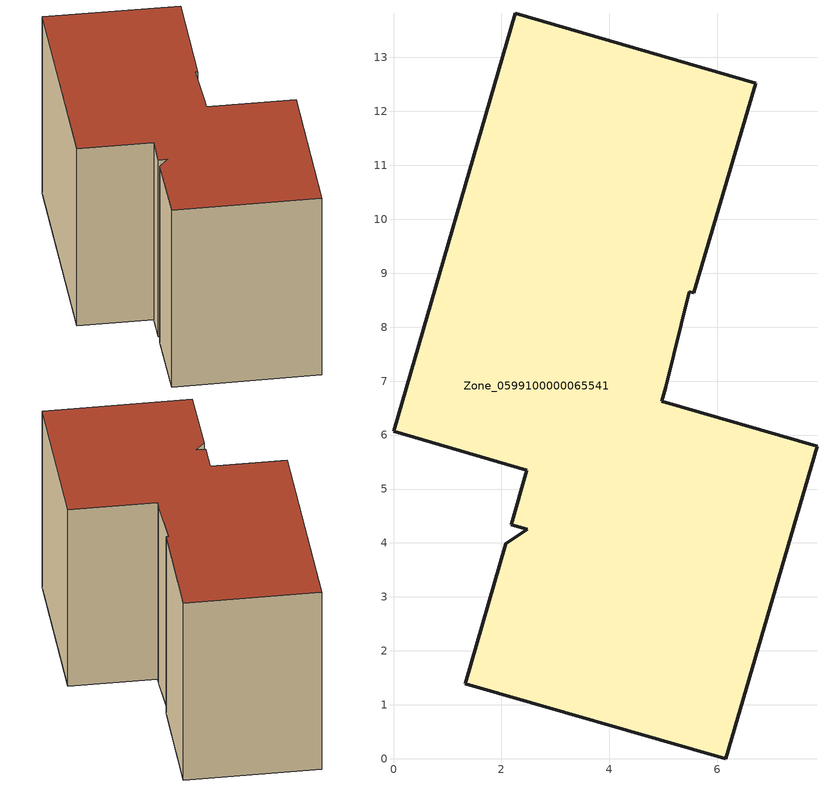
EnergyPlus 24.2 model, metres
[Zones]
Zone_0599100000065541
 floor ground (C_G): 2.48,4.25 2.18,4.34 2.47,5.35 0,6.07 2.26,13.82 6.71,12.52 5.56,8.63 5.49,8.66 5.05,6.89 4.97,6.63 7.85,5.79 6.16,0 1.33,1.39 2.08,3.99 z0
 wall outside (C_F): 7.85,5.79 4.97,6.63 5.05,6.89 5.49,8.66 5.56,8.63 6.71,12.52 2.26,13.82 0,6.07 2.47,5.35 2.18,4.34 2.48,4.25 2.08,3.99 1.33,1.39 6.16,0 7.85,5.79 z0:7
 roof outside (C_R): 2.48,4.25 2.08,3.99 1.33,1.39 6.16,0 7.85,5.79 4.97,6.63 5.05,6.89 5.49,8.66 5.56,8.63 6.71,12.52 2.26,13.82 0,6.07 2.47,5.35 2.18,4.34 z7
[BUILDING]
Pand.0599100000065541: North Axis=0; Terrain=City; Loads Convergence Tolerance Value=0.04; Temperature Convergence Tolerance Value=0.4; Solar Distribution=FullExterior; Maximum Number of Warmup Days=25; Minimum Number of Warmup Days=1
[Site:Location]
Rotterdam.The.Hague.AP_ZH_NLD Design_Conditions: Latitude=51.96; Longitude=4.45; Time Zone=1; Elevation=-4.5
[SITE:GROUNDTEMPERATURE:BUILDINGSURFACE]
18, 18, 18, 18, 18, 18, 18, 18, 18, 18, 18, 18
[MATERIAL] Thermal Absorptance=0.9; Solar Absorptance=0.7; Visible Absorptance=0.7
Name | Roughness | Thickness | Conductivity | Density | Specific Heat
G.TC.1946 | MediumSmooth | 0.15 | 1 | 540 | 1210
F.TC.1946 | Rough | 0.3 | 0.857143 | 1920 | 840
R.TC.1946 | MediumRough | 0.2 | 0.909091 | 1500 | 1000
[CONSTRUCTION]
C_G: G.TC.1946
C_F: F.TC.1946
C_R: R.TC.1946
[ZONE]
Zone_0599100000065541: Type=1; Multiplier=1; Ceiling Height=Autocalculate; Volume=Autocalculate; Floor Area=autocalculate; Part of Total Floor Area=Yes
[ZONEINFILTRATION:DESIGNFLOWRATE]
Infil_Zone_0599100000065541: Zone or ZoneList or Space or SpaceList=Zone_0599100000065541; Schedule=AlwaysOn; Design Flow Rate Calculation Method=Flow/Area; Flow Rate per Floor Area=0.003; Constant Term Coefficient=1; Temperature Term Coefficient=0; Velocity Term Coefficient=0; Velocity Squared Term Coefficient=0
[HVACTEMPLATE:ZONE:IDEALLOADSAIRSYSTEM]
Zone_0599100000065541: Maximum Heating Supply Air Temperature=50; Minimum Cooling Supply Air Temperature=13; Maximum Heating Supply Air Humidity Ratio=0.0156; Minimum Cooling Supply Air Humidity Ratio=0.0077; Heating Limit=NoLimit; Cooling Limit=NoLimit; Dehumidification Control Type=ConstantSensibleHeatRatio; Cooling Sensible Heat Ratio=0.7; Dehumidification Setpoint=60; Humidification Control Type=None; Humidification Setpoint=30; Outdoor Air Method=None; Outdoor Air Flow Rate per Person=0.00944; Outdoor Air Flow Rate per Zone Floor Area=0; Outdoor Air Flow Rate per Zone=0; Demand Controlled Ventilation Type=None; Outdoor Air Economizer Type=NoEconomizer; Heat Recovery Type=None; Sensible Heat Recovery Effectiveness=0.7; Latent Heat Recovery Effectiveness=0.65
[ZONECONTROL:THERMOSTAT]
ThermostatControl_Zone_0599100000065541: Zone or ZoneList=Zone_0599100000065541; Control Type Schedule=DualSetpointControlType; Control 1=Thermostat_Zone_0599100000065541; Temperature Difference Between Cutout And Setpoint=0
[THERMOSTATSETPOINT:DUALSETPOINT]
Thermostat_Zone_0599100000065541: Heating Setpoint Temperature Schedule=HeatingSetpoint_Zone_0599100000065541; Cooling Setpoint Temperature Schedule=CoolingSetpoint_Zone_0599100000065541
[SCHEDULE:COMPACT]
HeatingSetpoint_Zone_0599100000065541: Through: 12/31, For: AllDays, Until: 24:00, 21
CoolingSetpoint_Zone_0599100000065541: Through: 12/31, For: AllDays, Until: 24:00, 24
DualSetpointControlType: Through: 12/31, For: AllDays, Until: 24:00, 4
AlwaysOn: Through: 12/31, For: AllDays, Until: 24:00, 1
